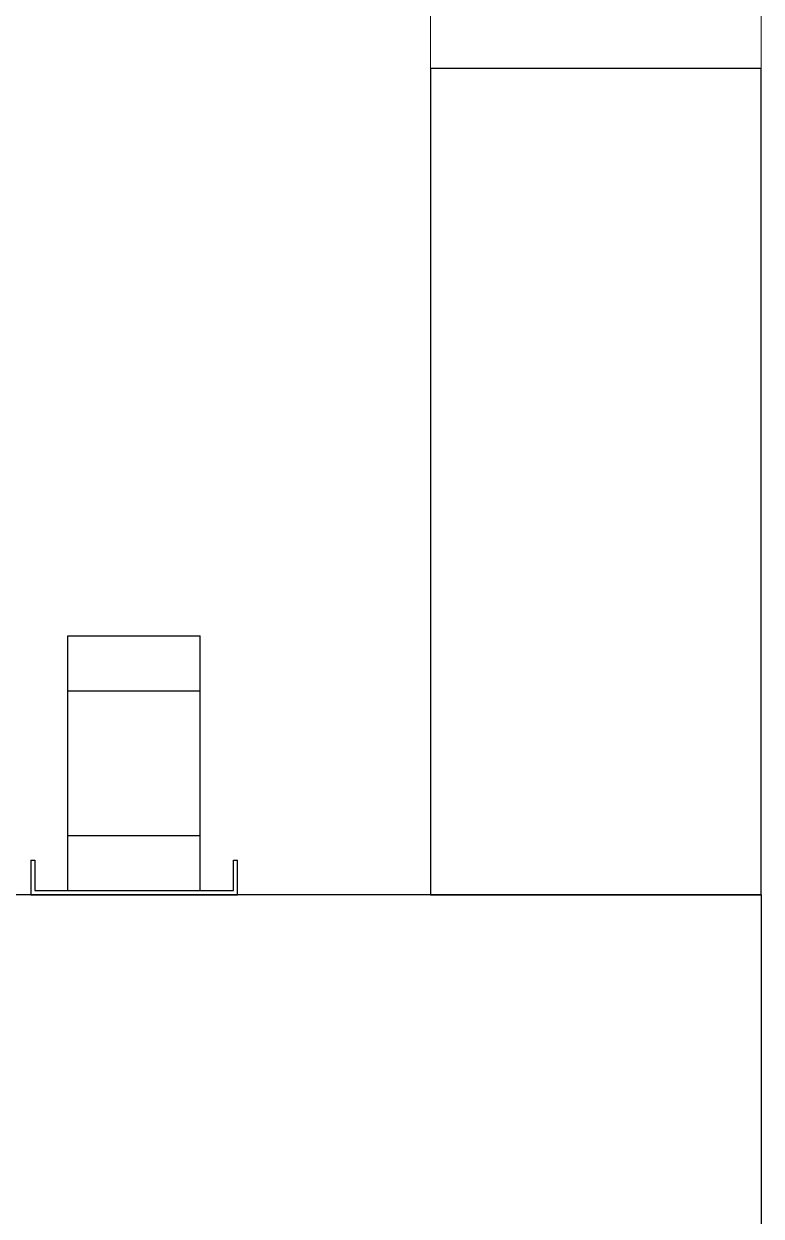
# Model space of a CAD drawing. Extents: x 500 to 100500, y -14500 to 21140.
# Drawn here: x 8961 to 9496, y -7802 to -6937 of the extents above; entities that cross this region are included whole.
import ezdxf

# ---------------------------------------------------------------- set-up
doc = ezdxf.new("R2010")
doc.units = 0
doc.layers.get('0').update_dxf_attribs({"linetype": 'CONTINUOUS'})
doc.layers.add('AM_5', color=7, linetype='CONTINUOUS', lineweight=9)

# ---------------------------------------------------------------- blocks, each defined once
blk = doc.blocks.new('KFASDF')
for p, q in [((83405.77, -110483.79), (79585.77, -110483.79)), ((83405.77, -110483.79, 21.36), (83405.77, -110833.79, 21.36))]:
    blk.add_line(p, q)
blk = doc.blocks.new('K3f')
for p, q in [((-40187.07, -41666.84, 31.83), (-40187.07, -41066.84)), ((-40187.07, -41066.84), (-39947.07, -41066.84)), ((-39947.07, -41066.84), (-39947.07, -41666.84, 10.47)), ((-39947.07, -41666.84, 10.47), (-40187.07, -41666.84, 31.83))]:
    blk.add_line(p, q)
at = {"layer": 'AM_5'}
for p, q in [((-40187.07, -40266.84), (-40187.07, -41066.84)), ((-39947.07, -41066.84), (-39947.07, -40266.84)), ((-40187.07, -41066.84), (-39947.07, -41066.84))]:
    blk.add_line(p, q, dxfattribs=at)
blk = doc.blocks.new('KA$C9e1560b4')
blk.add_blockref('K3f', (40459.07, 40876.84))
blk = doc.blocks.new('KA$C3c6b653d')
for p, q in [((0, 0), (0, 185)), ((0, 185), (96, 185)), ((96, 0), (96, 185)), ((0, 145), (96, 145)), ((0, 40), (96, 40)), ((0, 0), (96, 0))]:
    blk.add_line(p, q)
blk = doc.blocks.new('Kfghj')
for p, q in [((79309.48, -113402.98), (79309.48, -113427.98)), ((79309.48, -113402.98), (79312.48, -113402.98)), ((79312.48, -113402.98), (79312.48, -113424.98)), ((79456.48, -113424.98), (79456.48, -113402.98)), ((79456.48, -113402.98), (79459.48, -113402.98)), ((79459.48, -113427.98), (79459.48, -113402.98)), ((79312.48, -113424.98), (79456.48, -113424.98)), ((79309.48, -113427.98), (79459.48, -113427.98))]:
    blk.add_line(p, q)
blk = doc.blocks.new('KA$C3f1c8a6e')
for name, p in [('KA$C3c6b653d', (32, 3)), ('Kfghj', (-79304.48, 113427.98))]:
    blk.add_blockref(name, p)

msp = doc.modelspace()

# ---------------------------------------------------------------- block references
at = {"xscale": -1}
msp.add_blockref('KA$C9e1560b4', (9768.5, -6779.04, -107.65), dxfattribs=at)
for name, p in [('KA$C3f1c8a6e', (8961.5, -7569.04, -75.82)), ('KFASDF', (-73909.27, 102914.75, -75.82))]:
    msp.add_blockref(name, p)

doc.saveas('drawing.dxf')
